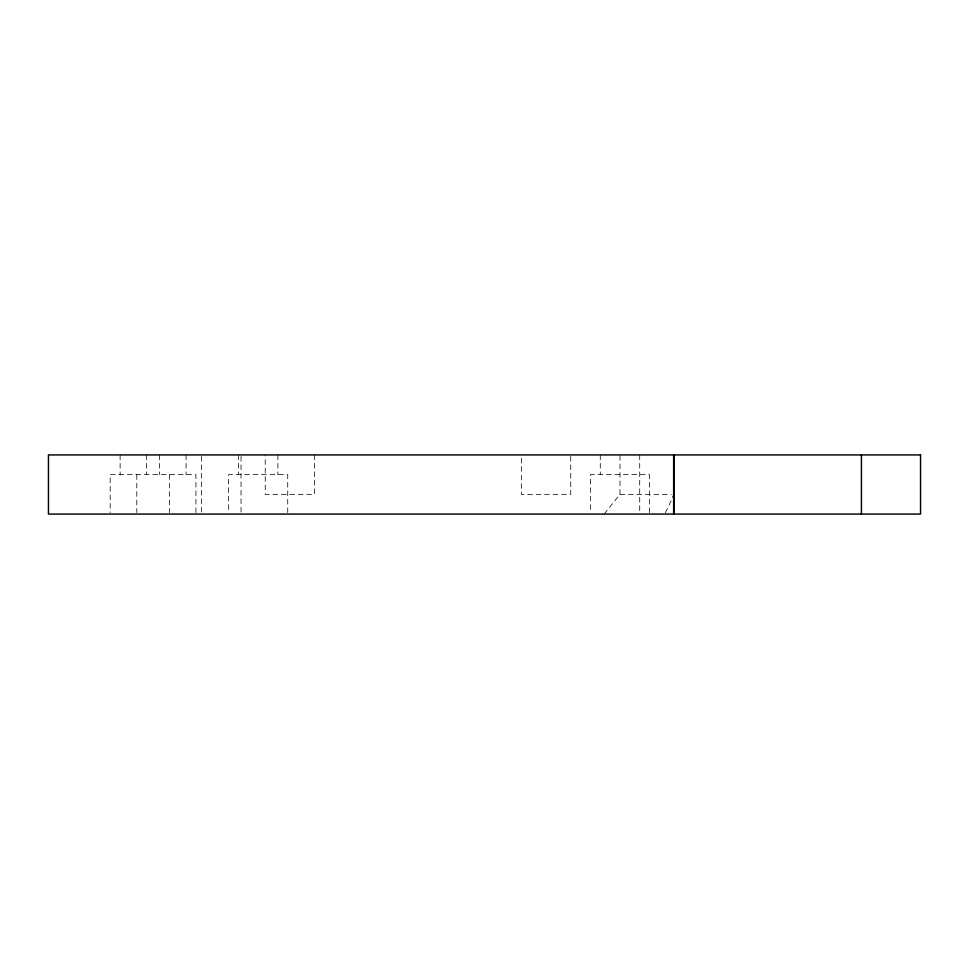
<?xml version="1.0" encoding="UTF-8"?>
<svg xmlns="http://www.w3.org/2000/svg" width="969" height="969" viewBox="0 0 969 969"><rect width="100%" height="100%" fill="white"/><g stroke="black" fill="none" stroke-linecap="round" stroke-linejoin="round"><path stroke-width="0.73" stroke-dasharray="4.84 3.63" d="M665.4 512.746L672.304 498.296M604.147 514.067L619.99 494.36L619.99 454.933M619.99 494.36L671.178 494.36M649.557 512.601L649.557 474.64L590.436 474.64L590.436 512.601M639.71 454.933L639.71 512.589M600.283 454.933L600.283 474.64M570.729 456.399L570.729 494.36L521.455 494.36L521.455 456.399M314.513 454.933L314.513 494.36L265.24 494.36L265.24 454.933M287.732 512.601L287.732 474.64L228.611 474.64L228.611 512.601M277.885 454.933L277.885 474.64M241.051 456.411L241.051 512.589M238.471 454.933L238.471 474.64M201.637 456.411L201.637 512.589M195.92 512.601L195.92 474.64L110.175 474.64L110.175 512.601M186.072 454.933L186.072 474.64M169.478 474.64L169.478 512.601M159.534 454.933L159.534 474.64M146.646 454.933L146.646 474.64M136.799 474.64L136.799 512.601M120.12 454.933L120.12 474.64"/><path stroke-width="1.45" d="M672.934 496.988L674.194 494.36M861.429 454.933L861.429 514.067M674.194 454.933L674.194 514.067M673.637 454.933L673.637 514.067M920.55 454.933L48.45 454.933L48.45 514.067L920.55 514.067L920.55 454.933"/></g></svg>
